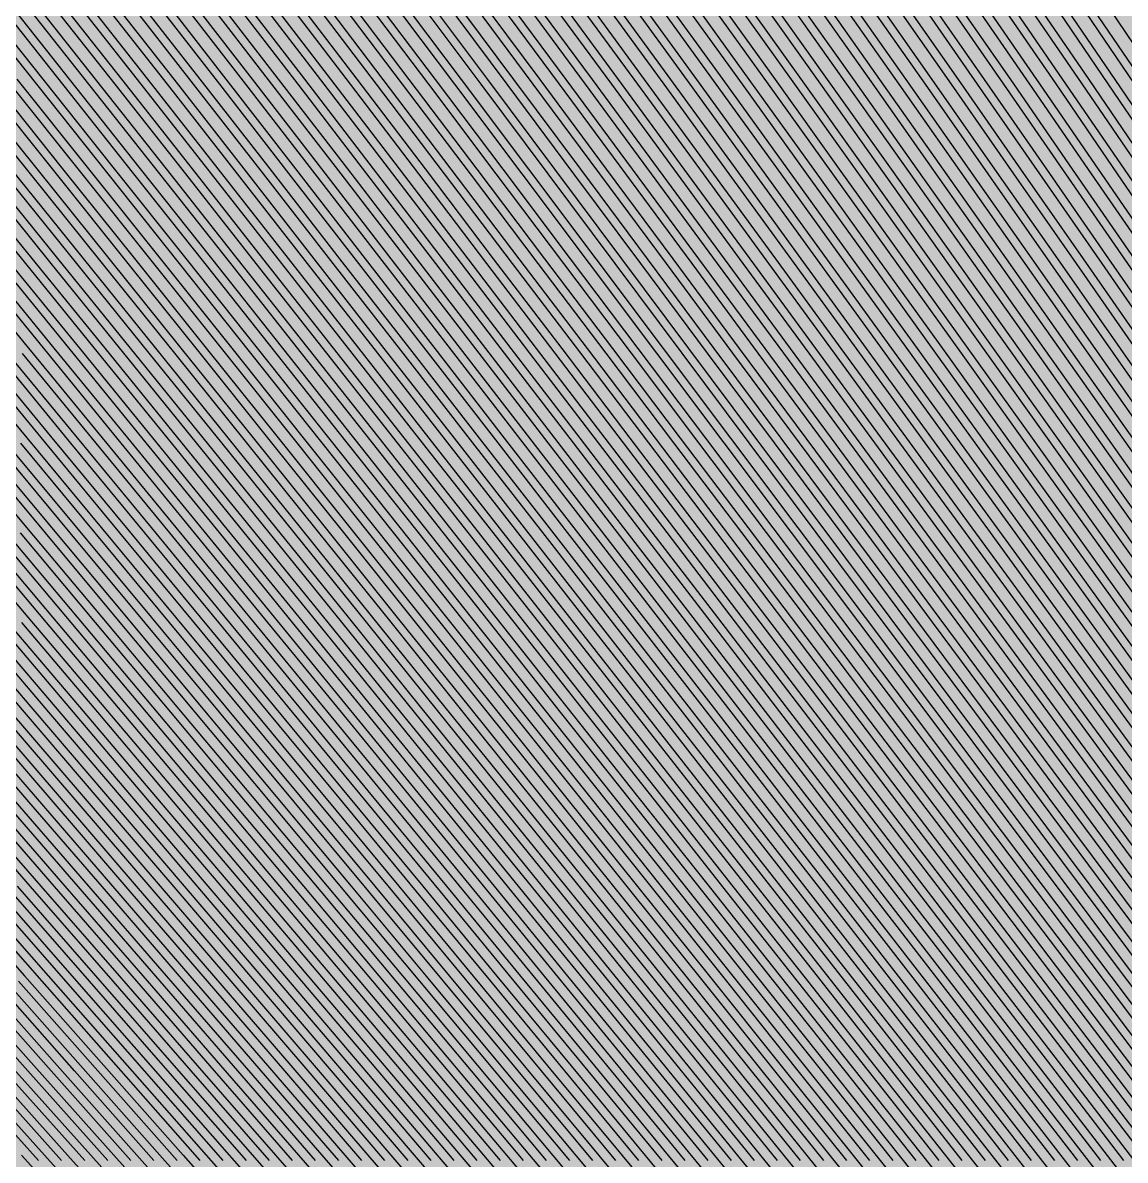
# Model space of a CAD drawing. Header units: metres. Extents: x -7231 to 10969, y -37556 to 1873.
# Drawn here: x 19.5 to 295.9, y -18060 to -17774.6 of the extents above; entities that cross this region are included whole.
import ezdxf

# ---------------------------------------------------------------- set-up
doc = ezdxf.new("R2010")
doc.units = ezdxf.units.M
for name, color, linetype in [('Metal1', 4, 'CONTINUOUS'), ('Metal2', 3, 'CONTINUOUS'), ('Polyimide', 7, 'CONTINUOUS')]:
    doc.layers.add(name, color=color, linetype=linetype)

msp = doc.modelspace()

# ---------------------------------------------------------------- hatches: boundary and pattern name
at = {"layer": 'Polyimide'}
msp.add_hatch(color=7, dxfattribs=at).paths.add_polyline_path([(4065.69, -468), (4066.67, -501.99), (4068.51, -535.99), (4071.41, -569.99), (4075.54, -603.99), (4081.04, -637.99), (4088.01, -671.99), (4096.52, -705.98), (4106.62, -739.98), (4118.33, -773.98), (4131.63, -807.98), (4146.49, -841.98), (4162.87, -875.98), (4180.68, -909.97), (4199.83, -943.97), (4220.22, -977.97), (4241.73, -1011.97), (4264.21, -1045.97), (4287.52, -1079.96), (4311.51, -1113.96), (4336.01, -1147.96), (4360.86, -1181.96), (4385.88, -1215.96), (4410.89, -1249.96), (4435.74, -1283.95), (4460.24, -1317.95), (4484.23, -1351.95), (4507.54, -1385.95), (4530.02, -1419.95), (4551.53, -1453.94), (4571.92, -1487.94), (4591.07, -1521.94), (4608.88, -1555.94), (4625.26, -1589.94), (4640.12, -1623.94), (4653.42, -1657.93), (4665.13, -1691.93), (4675.23, -1725.93), (4683.74, -1759.93), (4690.71, -1793.93), (4696.21, -1827.93), (4700.34, -1861.92), (4703.24, -1895.92), (4705.08, -1929.92), (4706.06, -1963.92), (4706.44, -1997.92), (4706.5, -2031.91), (4706.5, -4793.02), (4709.95, -4838.39), (4720.22, -4882.71), (4737.08, -4924.98), (4760.13, -4964.2), (4788.85, -4999.49), (4822.58, -5030.03), (4860.53, -5055.12), (4901.85, -5074.18), (4901.85, -5074.18), (4970.68, -5105.23), (5034.7, -5145.26), (5092.76, -5193.54), (5143.8, -5249.19), (5186.89, -5311.2), (5221.24, -5378.44), (5246.23, -5449.69), (5261.41, -5523.66), (5266.5, -5599), (5261.41, -5674.34), (5246.23, -5748.31), (5221.24, -5819.56), (5186.89, -5886.8), (5143.8, -5948.81), (5092.76, -6004.46), (5034.7, -6052.74), (4970.68, -6092.77), (4901.85, -6123.82), (4860.53, -6142.88), (4822.58, -6167.97), (4788.85, -6198.51), (4760.13, -6233.8), (4737.08, -6273.02), (4720.22, -6315.29), (4709.95, -6359.61), (4706.5, -6404.98), (4706.5, -9221.52), (4709.95, -9266.88), (4720.22, -9311.21), (4737.08, -9353.47), (4760.13, -9392.7), (4788.85, -9427.98), (4822.58, -9458.52), (4860.53, -9483.61), (4901.85, -9502.67), (4970.68, -9533.72), (5034.7, -9573.75), (5092.76, -9622.03), (5143.8, -9677.68), (5186.89, -9739.69), (5221.24, -9806.94), (5246.23, -9878.19), (5261.41, -9952.16), (5266.5, -10027.49), (5261.41, -10102.83), (5246.23, -10176.8), (5221.24, -10248.05), (5186.89, -10315.3), (5143.8, -10377.31), (5092.76, -10432.96), (5034.7, -10481.24), (4970.68, -10521.27), (4901.85, -10552.32), (4860.53, -10571.38), (4822.58, -10596.46), (4788.85, -10627), (4760.13, -10662.29), (4737.08, -10701.52), (4720.22, -10743.78), (4709.95, -10788.1), (4706.5, -10833.47), (4706.5, -13650.01), (4709.95, -13695.38), (4720.22, -13739.7), (4737.08, -13781.96), (4760.13, -13821.19), (4788.85, -13856.48), (4822.58, -13887.02), (4860.53, -13912.11), (4901.85, -13931.17), (4970.68, -13962.22), (5034.7, -14002.25), (5092.76, -14050.53), (5143.8, -14106.18), (5186.89, -14168.19), (5221.24, -14235.43), (5246.23, -14306.68), (5261.41, -14380.65), (5266.5, -14455.99), (5261.41, -14531.33), (5246.23, -14605.29), (5221.24, -14676.55), (5186.89, -14743.79), (5143.8, -14805.8), (5092.76, -14861.45), (5034.7, -14909.73), (4970.68, -14949.76), (4901.85, -14980.81), (4860.53, -14999.87), (4822.58, -15024.96), (4788.85, -15055.5), (4760.13, -15090.79), (4737.08, -15130.01), (4720.22, -15172.27), (4709.95, -15216.6), (4706.5, -15261.97), (4706.5, -15455.99), (4720.95, -15750.04), (4764.14, -16041.26), (4835.68, -16326.84), (4934.86, -16604.04), (5060.74, -16870.18), (5212.09, -17122.7), (5387.47, -17359.17), (5585.18, -17577.31), (5803.32, -17775.02), (6039.79, -17950.4), (6292.31, -18101.75), (6558.45, -18227.63), (6835.65, -18326.81), (7121.23, -18398.34), (7412.45, -18441.54), (7706.5, -18455.99), (9969.01, -18455.99), (10047.42, -18459.84), (10125.08, -18471.36), (10201.23, -18490.44), (10275.15, -18516.89), (10346.12, -18550.45), (10413.46, -18590.81), (10476.52, -18637.58), (10534.69, -18690.3), (10587.41, -18748.47), (10634.18, -18811.53), (10674.54, -18878.87), (10708.11, -18949.84), (10734.56, -19023.76), (10753.63, -19099.92), (10765.15, -19177.58), (10769.01, -19255.99), (10769.01, -20895.8), (10730.24, -20951.41), (10694.6, -21009.08), (10662.21, -21068.63), (10633.17, -21129.89), (10607.55, -21192.66), (10585.45, -21256.74), (10566.93, -21321.96), (10552.05, -21388.09), (10540.84, -21454.95), (10533.35, -21522.33), (10529.6, -21590.02), (10529.6, -21657.81), (10533.35, -21725.5), (10540.84, -21792.87), (10552.05, -21859.73), (10566.93, -21925.87), (10585.45, -21991.08), (10607.55, -22055.17), (10633.17, -22117.94), (10662.21, -22179.19), (10694.6, -22238.74), (10730.24, -22296.41), (10769.01, -22352.03), (10769.01, -32454.24), (10728.74, -32510.49), (10691.72, -32568.92), (10658.05, -32629.35), (10627.85, -32691.58), (10601.2, -32755.42), (10578.21, -32820.67), (10558.93, -32887.1), (10543.44, -32954.52), (10531.77, -33022.71), (10523.97, -33091.44), (10520.07, -33160.51), (10520.07, -33229.69), (10523.97, -33298.75), (10531.77, -33367.49), (10543.44, -33435.67), (10558.93, -33503.09), (10578.21, -33569.53), (10601.2, -33634.77), (10627.85, -33698.61), (10658.05, -33760.85), (10691.72, -33821.28), (10728.74, -33879.71), (10769.01, -33935.96), (10769.01, -36556), (10765.15, -36634.41), (10753.63, -36712.07), (10734.56, -36788.23), (10708.11, -36862.15), (10674.54, -36933.12), (10634.18, -37000.46), (10587.41, -37063.51), (10534.69, -37121.69), (10476.52, -37174.41), (10413.46, -37221.18), (10346.12, -37261.54), (10275.15, -37295.1), (10201.23, -37321.55), (10125.08, -37340.63), (10047.42, -37352.15), (9969.01, -37356), (-6231.01, -37356), (-6309.42, -37352.15), (-6387.08, -37340.63), (-6463.23, -37321.55), (-6537.15, -37295.1), (-6608.12, -37261.54), (-6675.46, -37221.18), (-6738.52, -37174.41), (-6796.69, -37121.69), (-6849.41, -37063.51), (-6896.18, -37000.46), (-6936.54, -36933.12), (-6970.11, -36862.15), (-6996.56, -36788.23), (-7015.63, -36712.07), (-7027.15, -36634.41), (-7031.01, -36556), (-7031.01, -33936), (-6990.74, -33879.75), (-6953.7, -33821.31), (-6920.03, -33760.88), (-6889.82, -33698.64), (-6863.18, -33634.8), (-6840.18, -33569.55), (-6820.9, -33503.11), (-6805.4, -33435.69), (-6793.74, -33367.49), (-6785.94, -33298.75), (-6782.03, -33229.68), (-6782.03, -33160.5), (-6785.94, -33091.43), (-6793.74, -33022.69), (-6805.4, -32954.5), (-6820.9, -32887.07), (-6840.18, -32820.63), (-6863.18, -32755.39), (-6889.82, -32691.54), (-6920.03, -32629.3), (-6953.7, -32568.87), (-6990.74, -32510.43), (-7031.01, -32454.18), (-7031.01, -22364.83), (-6990.74, -22308.58), (-6953.7, -22250.14), (-6920.03, -22189.71), (-6889.82, -22127.47), (-6863.18, -22063.62), (-6840.18, -21998.38), (-6820.9, -21931.94), (-6805.4, -21864.51), (-6793.74, -21796.32), (-6785.94, -21727.58), (-6782.03, -21658.51), (-6782.03, -21589.33), (-6785.94, -21520.26), (-6793.74, -21451.52), (-6805.4, -21383.32), (-6820.9, -21315.9), (-6840.18, -21249.46), (-6863.18, -21184.21), (-6889.82, -21120.37), (-6920.03, -21058.13), (-6953.7, -20997.7), (-6990.74, -20939.26), (-7031.01, -20883.01), (-7031.01, -19255.99), (-7027.15, -19177.58), (-7015.63, -19099.92), (-6996.56, -19023.76), (-6970.11, -18949.84), (-6936.54, -18878.87), (-6896.18, -18811.53), (-6849.41, -18748.47), (-6796.69, -18690.3), (-6738.52, -18637.58), (-6675.46, -18590.81), (-6608.12, -18550.45), (-6537.15, -18516.89), (-6463.23, -18490.44), (-6387.08, -18471.36), (-6309.42, -18459.84), (-6231.01, -18455.99), (-3968.5, -18455.99), (-3674.45, -18441.54), (-3383.23, -18398.34), (-3097.65, -18326.81), (-2820.45, -18227.63), (-2554.31, -18101.75), (-2301.79, -17950.4), (-2065.32, -17775.02), (-1847.18, -17577.31), (-1649.47, -17359.17), (-1474.09, -17122.7), (-1322.74, -16870.18), (-1196.86, -16604.04), (-1097.68, -16326.84), (-1026.14, -16041.26), (-982.95, -15750.04), (-968.5, -15455.99), (-968.5, -15261.97), (-971.95, -15216.6), (-982.22, -15172.27), (-999.08, -15130.01), (-1022.13, -15090.79), (-1050.85, -15055.5), (-1084.58, -15024.96), (-1122.53, -14999.87), (-1163.85, -14980.81), (-1232.68, -14949.76), (-1296.7, -14909.73), (-1354.76, -14861.45), (-1405.8, -14805.8), (-1448.89, -14743.79), (-1483.24, -14676.55), (-1508.23, -14605.29), (-1523.41, -14531.33), (-1528.5, -14455.99), (-1523.41, -14380.65), (-1508.23, -14306.68), (-1483.24, -14235.43), (-1448.89, -14168.19), (-1405.8, -14106.18), (-1354.76, -14050.53), (-1296.7, -14002.25), (-1232.68, -13962.22), (-1163.85, -13931.17), (-1122.53, -13912.11), (-1084.58, -13887.02), (-1050.85, -13856.48), (-1022.13, -13821.19), (-999.08, -13781.96), (-982.22, -13739.7), (-971.95, -13695.38), (-968.5, -13650.01), (-968.5, -12309.64), (-971.95, -12264.27), (-982.22, -12219.94), (-999.08, -12177.68), (-1022.13, -12138.46), (-1050.85, -12103.17), (-1084.58, -12072.63), (-1122.53, -12047.54), (-1163.85, -12028.48), (-1232.68, -11997.43), (-1296.7, -11957.4), (-1354.76, -11909.12), (-1405.8, -11853.47), (-1448.89, -11791.46), (-1483.24, -11724.22), (-1508.23, -11652.96), (-1523.41, -11579), (-1528.5, -11503.66), (-1523.41, -11428.32), (-1508.23, -11354.35), (-1483.24, -11283.1), (-1448.89, -11215.86), (-1405.8, -11153.85), (-1354.76, -11098.2), (-1296.7, -11049.92), (-1232.68, -11009.89), (-1163.85, -10978.84), (-1122.53, -10959.78), (-1084.58, -10934.69), (-1050.85, -10904.15), (-1022.13, -10868.86), (-999.08, -10829.63), (-982.22, -10787.37), (-971.95, -10743.05), (-968.5, -10697.68), (-968.5, -9357.31), (-971.95, -9311.94), (-982.22, -9267.62), (-999.08, -9225.35), (-1022.13, -9186.13), (-1050.85, -9150.84), (-1084.58, -9120.3), (-1122.53, -9095.21), (-1163.85, -9076.15), (-1163.85, -9076.15), (-1232.68, -9045.1), (-1296.7, -9005.07), (-1354.76, -8956.79), (-1405.8, -8901.14), (-1448.89, -8839.13), (-1483.24, -8771.89), (-1508.23, -8700.64), (-1523.41, -8626.67), (-1528.5, -8551.33), (-1523.41, -8475.99), (-1508.23, -8402.02), (-1483.24, -8330.77), (-1448.89, -8263.53), (-1405.8, -8201.52), (-1354.76, -8145.87), (-1296.7, -8097.59), (-1232.68, -8057.56), (-1163.85, -8026.51), (-1163.85, -8026.51), (-1122.53, -8007.45), (-1084.58, -7982.36), (-1050.85, -7951.82), (-1022.13, -7916.53), (-999.08, -7877.31), (-982.22, -7835.04), (-971.95, -7790.72), (-968.5, -7745.35), (-968.5, -6404.98), (-971.95, -6359.61), (-982.22, -6315.29), (-999.08, -6273.02), (-1022.13, -6233.8), (-1050.85, -6198.51), (-1084.58, -6167.97), (-1122.53, -6142.88), (-1163.85, -6123.82), (-1163.85, -6123.82), (-1232.68, -6092.77), (-1296.7, -6052.74), (-1354.76, -6004.46), (-1405.8, -5948.81), (-1448.89, -5886.8), (-1483.24, -5819.56), (-1508.23, -5748.31), (-1523.41, -5674.34), (-1528.5, -5599), (-1523.41, -5523.66), (-1508.23, -5449.69), (-1483.24, -5378.44), (-1448.89, -5311.2), (-1405.8, -5249.19), (-1354.76, -5193.54), (-1296.7, -5145.26), (-1232.68, -5105.23), (-1163.85, -5074.18), (-1163.85, -5074.18), (-1122.53, -5055.12), (-1084.58, -5030.03), (-1050.85, -4999.49), (-1022.13, -4964.2), (-999.08, -4924.98), (-982.22, -4882.71), (-971.95, -4838.39), (-968.5, -4793.02), (-968.5, -2031.91), (-968.44, -1997.92), (-968.06, -1963.92), (-967.05, -1929.92), (-965.18, -1895.92), (-962.22, -1861.92), (-958.01, -1827.93), (-952.41, -1793.93), (-945.31, -1759.93), (-936.64, -1725.93), (-926.35, -1691.93), (-914.43, -1657.93), (-900.88, -1623.94), (-885.74, -1589.94), (-869.05, -1555.94), (-850.91, -1521.94), (-831.4, -1487.94), (-810.63, -1453.94), (-788.72, -1419.95), (-765.82, -1385.95), (-742.07, -1351.95), (-717.63, -1317.95), (-692.67, -1283.95), (-667.36, -1249.96), (-641.88, -1215.96), (-616.39, -1181.96), (-591.08, -1147.96), (-566.12, -1113.96), (-541.68, -1079.96), (-517.93, -1045.97), (-495.03, -1011.97), (-473.12, -977.97), (-452.35, -943.97), (-432.84, -909.97), (-414.7, -875.98), (-398.01, -841.98), (-382.87, -807.98), (-369.32, -773.98), (-357.4, -739.98), (-347.11, -705.98), (-338.44, -671.99), (-331.34, -637.99), (-325.74, -603.99), (-321.53, -569.99), (-318.57, -535.99), (-316.7, -501.99), (-315.69, -468), (-315.31, -434), (-315.25, -400), (-315.25, 401), (-315.25, 451), (-315.25, 1644), (-270.25, 1644), (-270.03, 1637.13), (-269.35, 1630.29), (-268.23, 1623.52), (-266.67, 1616.82), (-264.68, 1610.25), (-262.26, 1603.82), (-259.42, 1597.56), (-256.18, 1591.5), (-252.55, 1585.67), (-248.55, 1580.08), (-244.19, 1574.77), (-239.5, 1569.75), (-234.48, 1565.06), (-229.17, 1560.7), (-223.58, 1556.7), (-217.75, 1553.07), (-211.69, 1549.83), (-205.43, 1546.99), (-199, 1544.57), (-192.43, 1542.58), (-185.73, 1541.02), (-178.96, 1539.9), (-172.12, 1539.22), (-165.25, 1539), (-158.38, 1539.22), (-151.54, 1539.9), (-144.77, 1541.02), (-138.07, 1542.58), (-131.5, 1544.57), (-125.07, 1546.99), (-118.81, 1549.83), (-112.75, 1553.07), (-106.92, 1556.7), (-101.33, 1560.7), (-96.02, 1565.06), (-91, 1569.75), (-86.31, 1574.77), (-81.95, 1580.08), (-77.95, 1585.67), (-74.32, 1591.5), (-71.08, 1597.56), (-68.24, 1603.82), (-65.82, 1610.25), (-63.83, 1616.82), (-62.27, 1623.52), (-61.15, 1630.29), (-60.47, 1637.13), (-60.25, 1644), (1853, 1644), (1853, 1573), (3815.25, 1573), (3815.46, 1579.54), (3816.11, 1586.05), (3817.17, 1592.51), (3818.66, 1598.88), (3820.56, 1605.14), (3822.86, 1611.27), (3825.56, 1617.23), (3828.65, 1623), (3832.1, 1628.56), (3835.91, 1633.88), (3840.07, 1638.93), (3844.54, 1643.71), (3849.32, 1648.18), (3854.37, 1652.34), (3859.69, 1656.15), (3865.25, 1659.6), (3871.02, 1662.69), (3876.98, 1665.39), (3883.11, 1667.69), (3889.37, 1669.59), (3895.74, 1671.08), (3902.2, 1672.14), (3908.71, 1672.79), (3915.25, 1673), (3921.79, 1672.79), (3928.3, 1672.14), (3934.76, 1671.08), (3941.13, 1669.59), (3947.39, 1667.69), (3953.52, 1665.39), (3959.48, 1662.69), (3965.25, 1659.6), (3970.81, 1656.15), (3976.13, 1652.34), (3981.18, 1648.18), (3985.96, 1643.71), (3990.43, 1638.93), (3994.59, 1633.88), (3998.4, 1628.56), (4001.85, 1623), (4004.94, 1617.23), (4007.64, 1611.27), (4009.94, 1605.14), (4011.84, 1598.88), (4013.33, 1592.51), (4014.39, 1586.05), (4015.04, 1579.54), (4015.25, 1573), (4065.25, 1573), (4065.25, 451), (4065.25, 401), (4065.25, -400), (4065.31, -434), (4065.69, -468)])

# ---------------------------------------------------------------- linework, layer by layer
at = {"layer": 'Metal1'}
for points in [[(237.7, -18060.05), (219.81, -18037.55), (201.91, -18015.05), (184.02, -17992.55), (166.12, -17970.05), (148.23, -17947.55), (130.34, -17925.05), (112.44, -17902.55), (94.55, -17880.04), (76.66, -17857.54), (58.76, -17835.04), (40.87, -17812.54), (22.97, -17790.04), (5.08, -17767.54)], [(6.65, -17766.3), (24.54, -17788.8), (42.43, -17811.3), (60.33, -17833.8), (78.22, -17856.3), (96.11, -17878.8), (114.01, -17901.3), (131.9, -17923.8), (149.8, -17946.3), (167.69, -17968.8), (185.58, -17991.3), (203.48, -18013.8), (221.37, -18036.3), (239.26, -18058.81), (257.16, -18081.31)], [(249.28, -18060.05), (231.52, -18037.55), (213.75, -18015.05), (195.98, -17992.55), (178.22, -17970.04), (160.45, -17947.54), (142.68, -17925.04), (124.92, -17902.54), (107.15, -17880.04), (89.38, -17857.54), (71.62, -17835.04), (53.85, -17812.54), (36.08, -17790.04), (18.32, -17767.54)], [(19.88, -17766.3), (37.65, -17788.8), (55.42, -17811.3), (73.18, -17833.8), (90.95, -17856.3), (108.72, -17878.8), (126.48, -17901.3), (144.25, -17923.8), (162.02, -17946.3), (179.78, -17968.81), (197.55, -17991.31), (215.32, -18013.81), (233.08, -18036.31), (250.85, -18058.81), (268.62, -18081.31)], [(260.86, -18060.04), (243.22, -18037.54), (225.59, -18015.04), (207.95, -17992.54), (190.31, -17970.04), (172.67, -17947.54), (155.03, -17925.04), (137.39, -17902.54), (119.75, -17880.04), (102.11, -17857.54), (84.47, -17835.04), (66.83, -17812.54), (49.19, -17790.04), (31.55, -17767.54)], [(33.12, -17766.3), (50.76, -17788.8), (68.4, -17811.3), (86.04, -17833.8), (103.68, -17856.3), (121.32, -17878.81), (138.96, -17901.31), (156.6, -17923.81), (174.24, -17946.31), (191.88, -17968.81), (209.52, -17991.31), (227.16, -18013.81), (244.8, -18036.31), (262.44, -18058.81), (280.08, -18081.31)], [(272.45, -18060.04), (254.93, -18037.54), (237.42, -18015.04), (219.91, -17992.54), (202.4, -17970.04), (184.88, -17947.54), (167.37, -17925.04), (149.86, -17902.54), (132.35, -17880.04), (114.83, -17857.54), (97.32, -17835.04), (79.81, -17812.53), (62.3, -17790.03), (44.79, -17767.53)], [(46.36, -17766.3), (63.88, -17788.81), (81.39, -17811.31), (98.9, -17833.81), (116.41, -17856.31), (133.93, -17878.81), (151.44, -17901.31), (168.95, -17923.81), (186.46, -17946.31), (203.98, -17968.81), (221.49, -17991.31), (239, -18013.81), (256.51, -18036.31), (274.02, -18058.81), (291.54, -18081.31)], [(284.03, -18060.04), (266.64, -18037.54), (249.26, -18015.04), (231.87, -17992.54), (214.49, -17970.04), (197.1, -17947.54), (179.72, -17925.03), (162.33, -17902.53), (144.95, -17880.03), (127.56, -17857.53), (110.18, -17835.03), (92.79, -17812.53), (75.41, -17790.03), (58.02, -17767.53)], [(59.6, -17766.31), (76.99, -17788.81), (94.37, -17811.31), (111.76, -17833.81), (129.14, -17856.31), (146.53, -17878.81), (163.91, -17901.31), (181.3, -17923.81), (198.69, -17946.31), (216.07, -17968.81), (233.46, -17991.31), (250.84, -18013.81), (268.23, -18036.32), (285.61, -18058.82), (303, -18081.32)], [(295.61, -18060.04), (278.35, -18037.54), (261.09, -18015.03), (243.84, -17992.53), (226.58, -17970.03), (209.32, -17947.53), (192.06, -17925.03), (174.8, -17902.53), (157.55, -17880.03), (140.29, -17857.53), (123.03, -17835.03), (105.77, -17812.53), (88.51, -17790.03), (71.26, -17767.53)], [(72.84, -17766.31), (90.1, -17788.81), (107.36, -17811.31), (124.62, -17833.81), (141.87, -17856.31), (159.13, -17878.81), (176.39, -17901.31), (193.65, -17923.81), (210.91, -17946.32), (228.17, -17968.82), (245.42, -17991.32), (262.68, -18013.82), (279.94, -18036.32), (297.2, -18058.82), (314.46, -18081.32)], [(307.19, -18060.03), (290.06, -18037.53), (272.93, -18015.03), (255.8, -17992.53), (238.67, -17970.03), (221.54, -17947.53), (204.41, -17925.03), (187.28, -17902.53), (170.15, -17880.03), (153.01, -17857.53), (135.88, -17835.03), (118.75, -17812.53), (101.62, -17790.03), (84.49, -17767.52)], [(86.08, -17766.31), (103.21, -17788.81), (120.34, -17811.31), (137.47, -17833.82), (154.61, -17856.32), (171.74, -17878.82), (188.87, -17901.32), (206, -17923.82), (223.13, -17946.32), (240.26, -17968.82), (257.39, -17991.32), (274.52, -18013.82), (291.65, -18036.32), (308.78, -18058.82), (325.92, -18081.32)], [(318.78, -18060.03), (301.77, -18037.53), (284.77, -18015.03), (267.76, -17992.53), (250.76, -17970.03), (233.76, -17947.53), (216.75, -17925.03), (199.75, -17902.53), (182.74, -17880.03), (165.74, -17857.52), (148.74, -17835.02), (131.73, -17812.52), (114.73, -17790.02), (97.73, -17767.52)], [(99.32, -17766.32), (116.32, -17788.82), (133.33, -17811.32), (150.33, -17833.82), (167.34, -17856.32), (184.34, -17878.82), (201.34, -17901.32), (218.35, -17923.82), (235.35, -17946.32), (252.36, -17968.82), (269.36, -17991.32), (286.36, -18013.82), (303.37, -18036.32), (320.37, -18058.82), (337.38, -18081.33)], [(330.36, -18060.03), (313.48, -18037.53), (296.6, -18015.03), (279.73, -17992.53), (262.85, -17970.02), (245.97, -17947.52), (229.1, -17925.02), (212.22, -17902.52), (195.34, -17880.02), (178.47, -17857.52), (161.59, -17835.02), (144.71, -17812.52), (127.84, -17790.02), (110.96, -17767.52)], [(112.56, -17766.32), (129.44, -17788.82), (146.31, -17811.32), (163.19, -17833.82), (180.07, -17856.32), (196.94, -17878.82), (213.82, -17901.32), (230.7, -17923.82), (247.57, -17946.32), (264.45, -17968.82), (281.33, -17991.33), (298.2, -18013.83), (315.08, -18036.33), (331.96, -18058.83), (348.83, -18081.33)], [(341.94, -18060.02), (325.19, -18037.52), (308.44, -18015.02), (291.69, -17992.52), (274.94, -17970.02), (258.19, -17947.52), (241.44, -17925.02), (224.69, -17902.52), (207.94, -17880.02), (191.19, -17857.52), (174.44, -17835.02), (157.69, -17812.52), (140.95, -17790.02), (124.2, -17767.52)], [(125.8, -17766.32), (142.55, -17788.82), (159.3, -17811.32), (176.05, -17833.82), (192.8, -17856.32), (209.55, -17878.83), (226.3, -17901.33), (243.05, -17923.83), (259.8, -17946.33), (276.55, -17968.83), (293.3, -17991.33), (310.05, -18013.83), (326.8, -18036.33), (343.54, -18058.83), (360.29, -18081.33)], [(353.52, -18060.02), (336.9, -18037.52), (320.28, -18015.02), (303.66, -17992.52), (287.03, -17970.02), (270.41, -17947.52), (253.79, -17925.02), (237.17, -17902.52), (220.54, -17880.02), (203.92, -17857.52), (187.3, -17835.02), (170.68, -17812.51), (154.05, -17790.01), (137.43, -17767.51)], [(139.04, -17766.32), (155.66, -17788.83), (172.28, -17811.33), (188.91, -17833.83), (205.53, -17856.33), (222.15, -17878.83), (238.77, -17901.33), (255.4, -17923.83), (272.02, -17946.33), (288.64, -17968.83), (305.26, -17991.33), (321.89, -18013.83), (338.51, -18036.33), (355.13, -18058.83), (371.75, -18081.33)], [(365.11, -18060.02), (348.61, -18037.52), (332.11, -18015.02), (315.62, -17992.52), (299.12, -17970.02), (282.63, -17947.52), (266.13, -17925.01), (249.64, -17902.51), (233.14, -17880.01), (216.65, -17857.51), (200.15, -17835.01), (183.66, -17812.51), (167.16, -17790.01), (150.67, -17767.51)], [(152.28, -17766.33), (168.77, -17788.83), (185.27, -17811.33), (201.76, -17833.83), (218.26, -17856.33), (234.76, -17878.83), (251.25, -17901.33), (267.75, -17923.83), (284.24, -17946.33), (300.74, -17968.83), (317.23, -17991.33), (333.73, -18013.84), (350.22, -18036.34), (366.72, -18058.84), (383.21, -18081.34)], [(393.06, -18082.52), (376.69, -18060.02), (360.32, -18037.52), (343.95, -18015.01), (327.58, -17992.51), (311.21, -17970.01), (294.85, -17947.51), (278.48, -17925.01), (262.11, -17902.51), (245.74, -17880.01), (229.37, -17857.51), (213.01, -17835.01), (196.64, -17812.51), (180.27, -17790.01), (163.9, -17767.51)], [(165.52, -17766.33), (181.89, -17788.83), (198.25, -17811.33), (214.62, -17833.83), (230.99, -17856.33), (247.36, -17878.83), (263.73, -17901.33), (280.1, -17923.84), (296.46, -17946.34), (312.83, -17968.84), (329.2, -17991.34), (345.57, -18013.84), (361.94, -18036.34), (378.3, -18058.84), (394.67, -18081.34)], [(404.51, -18082.51), (388.27, -18060.01), (372.03, -18037.51), (355.79, -18015.01), (339.55, -17992.51), (323.31, -17970.01), (307.06, -17947.51), (290.82, -17925.01), (274.58, -17902.51), (258.34, -17880.01), (242.1, -17857.51), (225.86, -17835.01), (209.62, -17812.51), (193.38, -17790), (177.14, -17767.5)], [(178.76, -17766.33), (195, -17788.83), (211.24, -17811.33), (227.48, -17833.84), (243.72, -17856.34), (259.96, -17878.84), (276.2, -17901.34), (292.44, -17923.84), (308.69, -17946.34), (324.93, -17968.84), (341.17, -17991.34), (357.41, -18013.84), (373.65, -18036.34), (389.89, -18058.84), (406.13, -18081.34)], [(415.97, -18082.51), (399.85, -18060.01), (383.74, -18037.51), (367.62, -18015.01), (351.51, -17992.51), (335.4, -17970.01), (319.28, -17947.51), (303.17, -17925.01), (287.05, -17902.51), (270.94, -17880), (254.83, -17857.5), (238.71, -17835), (222.6, -17812.5), (206.48, -17790), (190.37, -17767.5)], [(192, -17766.34), (208.11, -17788.84), (224.22, -17811.34), (240.34, -17833.84), (256.45, -17856.34), (272.57, -17878.84), (288.68, -17901.34), (304.79, -17923.84), (320.91, -17946.34), (337.02, -17968.84), (353.14, -17991.34), (369.25, -18013.84), (385.36, -18036.34), (401.48, -18058.85), (417.59, -18081.35)], [(427.42, -18082.51), (411.43, -18060.01), (395.45, -18037.51), (379.46, -18015.01), (363.47, -17992.5), (347.49, -17970), (331.5, -17947.5), (315.51, -17925), (299.53, -17902.5), (283.54, -17880), (267.55, -17857.5), (251.57, -17835), (235.58, -17812.5), (219.59, -17790), (203.61, -17767.5)], [(205.24, -17766.34), (221.22, -17788.84), (237.21, -17811.34), (253.2, -17833.84), (269.18, -17856.34), (285.17, -17878.84), (301.16, -17901.34), (317.14, -17923.84), (333.13, -17946.35), (349.12, -17968.85), (365.1, -17991.35), (381.09, -18013.85), (397.08, -18036.35), (413.06, -18058.85), (429.05, -18081.35)], [(438.88, -18082.5), (423.02, -18060), (407.16, -18037.5), (391.3, -18015), (375.44, -17992.5), (359.58, -17970), (343.72, -17947.5), (327.86, -17925), (312, -17902.5), (296.14, -17880), (280.28, -17857.5), (264.42, -17835), (248.56, -17812.5), (232.7, -17790), (216.84, -17767.49)], [(218.48, -17766.34), (234.34, -17788.84), (250.19, -17811.34), (266.05, -17833.84), (281.91, -17856.35), (297.77, -17878.85), (313.63, -17901.35), (329.49, -17923.85), (345.35, -17946.35), (361.21, -17968.85), (377.07, -17991.35), (392.93, -18013.85), (408.79, -18036.35), (424.65, -18058.85), (440.51, -18081.35)], [(450.33, -18082.5), (434.6, -18060), (418.87, -18037.5), (403.13, -18015), (387.4, -17992.5), (371.67, -17970), (355.94, -17947.5), (340.2, -17925), (324.47, -17902.5), (308.74, -17880), (293.01, -17857.49), (277.27, -17834.99), (261.54, -17812.49), (245.81, -17789.99), (230.08, -17767.49)], [(231.71, -17766.35), (247.45, -17788.85), (263.18, -17811.35), (278.91, -17833.85), (294.65, -17856.35), (310.38, -17878.85), (326.11, -17901.35), (341.84, -17923.85), (357.58, -17946.35), (373.31, -17968.85), (389.04, -17991.35), (404.77, -18013.85), (420.51, -18036.35), (436.24, -18058.85), (451.97, -18081.36)], [(461.79, -18082.5), (446.18, -18060), (430.58, -18037.5), (414.97, -18015), (399.37, -17992.5), (383.76, -17969.99), (368.15, -17947.49), (352.55, -17924.99), (336.94, -17902.49), (321.34, -17879.99), (305.73, -17857.49), (290.13, -17834.99), (274.52, -17812.49), (258.92, -17789.99), (243.31, -17767.49)], [(244.95, -17766.35), (260.56, -17788.85), (276.17, -17811.35), (291.77, -17833.85), (307.38, -17856.35), (322.98, -17878.85), (338.59, -17901.35), (354.19, -17923.85), (369.8, -17946.35), (385.4, -17968.86), (401.01, -17991.36), (416.61, -18013.86), (432.22, -18036.36), (447.82, -18058.86), (463.43, -18081.36)], [(473.24, -18082.5), (457.76, -18059.99), (442.29, -18037.49), (426.81, -18014.99), (411.33, -17992.49), (395.85, -17969.99), (380.37, -17947.49), (364.89, -17924.99), (349.42, -17902.49), (333.94, -17879.99), (318.46, -17857.49), (302.98, -17834.99), (287.5, -17812.49), (272.02, -17789.99), (256.55, -17767.49)], [(258.19, -17766.35), (273.67, -17788.85), (289.15, -17811.35), (304.63, -17833.85), (320.11, -17856.35), (335.59, -17878.86), (351.06, -17901.36), (366.54, -17923.86), (382.02, -17946.36), (397.5, -17968.86), (412.98, -17991.36), (428.45, -18013.86), (443.93, -18036.36), (459.41, -18058.86), (474.89, -18081.36)], [(484.7, -18082.49), (469.35, -18059.99), (453.99, -18037.49), (438.64, -18014.99), (423.29, -17992.49), (407.94, -17969.99), (392.59, -17947.49), (377.24, -17924.99), (361.89, -17902.49), (346.54, -17879.99), (331.19, -17857.49), (315.83, -17834.98), (300.48, -17812.48), (285.13, -17789.98), (269.78, -17767.48)], [(271.43, -17766.36), (286.78, -17788.86), (302.14, -17811.36), (317.49, -17833.86), (332.84, -17856.36), (348.19, -17878.86), (363.54, -17901.36), (378.89, -17923.86), (394.24, -17946.36), (409.59, -17968.86), (424.94, -17991.36), (440.3, -18013.86), (455.65, -18036.36), (471, -18058.86), (486.35, -18081.36)], [(496.15, -18082.49), (480.93, -18059.99), (465.7, -18037.49), (450.48, -18014.99), (435.26, -17992.49), (420.03, -17969.99), (404.81, -17947.48), (389.58, -17924.98), (374.36, -17902.48), (359.14, -17879.98), (343.91, -17857.48), (328.69, -17834.98), (313.46, -17812.48), (298.24, -17789.98), (283.02, -17767.48)], [(284.67, -17766.36), (299.9, -17788.86), (315.12, -17811.36), (330.34, -17833.86), (345.57, -17856.36), (360.79, -17878.86), (376.02, -17901.36), (391.24, -17923.86), (406.46, -17946.36), (421.69, -17968.86), (436.91, -17991.37), (452.14, -18013.87), (467.36, -18036.37), (482.58, -18058.87), (497.81, -18081.37)], [(11.43, -17788.79), (29.45, -17811.3), (47.47, -17833.8), (65.49, -17856.3), (83.51, -17878.8), (101.53, -17901.3), (119.55, -17923.8), (137.57, -17946.3), (155.59, -17968.8), (173.62, -17991.3), (191.64, -18013.8), (209.66, -18036.3), (227.68, -18058.8), (245.7, -18081.3)], [(226.12, -18060.05), (208.1, -18037.55), (190.08, -18015.05), (172.05, -17992.55), (154.03, -17970.05), (136.01, -17947.55), (117.99, -17925.05), (99.97, -17902.55), (81.95, -17880.05), (63.93, -17857.55), (45.91, -17835.05), (27.89, -17812.55), (9.87, -17790.04)], [(3.48, -17811.29), (21.75, -17833.79), (40.03, -17856.29), (58.3, -17878.79), (76.58, -17901.29), (94.85, -17923.79), (113.13, -17946.29), (131.4, -17968.79), (149.68, -17991.3), (167.95, -18013.8), (186.23, -18036.3), (204.5, -18058.8), (222.78, -18081.3)], [(16.46, -17811.29), (34.61, -17833.79), (52.76, -17856.29), (70.91, -17878.79), (89.06, -17901.3), (107.2, -17923.8), (125.35, -17946.3), (143.5, -17968.8), (161.65, -17991.3), (179.8, -18013.8), (197.94, -18036.3), (216.09, -18058.8), (234.24, -18081.3)], [(202.95, -18060.06), (184.68, -18037.56), (166.4, -18015.06), (148.13, -17992.56), (129.85, -17970.06), (111.58, -17947.55), (93.3, -17925.05), (75.03, -17902.55), (56.75, -17880.05), (38.48, -17857.55), (20.2, -17835.05), (1.93, -17812.55)], [(214.53, -18060.06), (196.39, -18037.55), (178.24, -18015.05), (160.09, -17992.55), (141.94, -17970.05), (123.79, -17947.55), (105.65, -17925.05), (87.5, -17902.55), (69.35, -17880.05), (51.2, -17857.55), (33.05, -17835.05), (14.91, -17812.55)], [(8.89, -17833.79), (27.3, -17856.29), (45.7, -17878.79), (64.1, -17901.29), (82.5, -17923.79), (100.91, -17946.29), (119.31, -17968.79), (137.71, -17991.29), (156.11, -18013.79), (174.52, -18036.29), (192.92, -18058.79), (211.32, -18081.3)], [(191.37, -18060.06), (172.97, -18037.56), (154.57, -18015.06), (136.16, -17992.56), (117.76, -17970.06), (99.36, -17947.56), (80.96, -17925.06), (62.55, -17902.56), (44.15, -17880.06), (25.75, -17857.55), (7.35, -17835.05)], [(1.84, -17856.28), (20.49, -17878.78), (39.15, -17901.28), (57.81, -17923.79), (76.46, -17946.29), (95.12, -17968.79), (113.78, -17991.29), (132.43, -18013.79), (151.09, -18036.29), (169.74, -18058.79), (188.4, -18081.29)], [(14.57, -17856.29), (33.1, -17878.79), (51.63, -17901.29), (70.15, -17923.79), (88.68, -17946.29), (107.21, -17968.79), (125.74, -17991.29), (144.27, -18013.79), (162.8, -18036.29), (181.33, -18058.79), (199.86, -18081.29)], [(179.79, -18060.06), (161.26, -18037.56), (142.73, -18015.06), (124.2, -17992.56), (105.67, -17970.06), (87.14, -17947.56), (68.61, -17925.06), (50.08, -17902.56), (31.55, -17880.06), (13.02, -17857.56)], [(156.62, -18060.07), (137.84, -18037.57), (119.06, -18015.07), (100.27, -17992.57), (81.49, -17970.07), (62.7, -17947.57), (43.92, -17925.06), (25.14, -17902.56), (6.35, -17880.06)], [(7.89, -17878.78), (26.67, -17901.28), (45.46, -17923.78), (64.24, -17946.28), (83.02, -17968.78), (101.81, -17991.28), (120.59, -18013.79), (139.37, -18036.29), (158.16, -18058.79), (176.94, -18081.29)], [(168.21, -18060.07), (149.55, -18037.57), (130.89, -18015.06), (112.24, -17992.56), (93.58, -17970.06), (74.92, -17947.56), (56.27, -17925.06), (37.61, -17902.56), (18.95, -17880.06)], [(1.72, -17901.28), (20.76, -17923.78), (39.8, -17946.28), (58.83, -17968.78), (77.87, -17991.28), (96.91, -18013.78), (115.95, -18036.28), (134.99, -18058.78), (154.02, -18081.28)], [(145.04, -18060.07), (126.13, -18037.57), (107.22, -18015.07), (88.31, -17992.57), (69.4, -17970.07), (50.49, -17947.57), (31.58, -17925.07), (12.66, -17902.57)], [(14.2, -17901.28), (33.11, -17923.78), (52.02, -17946.28), (70.93, -17968.78), (89.84, -17991.28), (108.75, -18013.78), (127.66, -18036.28), (146.57, -18058.78), (165.48, -18081.28)], [(121.88, -18060.08), (102.71, -18037.58), (83.55, -18015.07), (64.38, -17992.57), (45.22, -17970.07), (26.05, -17947.57), (6.89, -17925.07)], [(8.41, -17923.78), (27.57, -17946.28), (46.74, -17968.78), (65.9, -17991.28), (85.07, -18013.78), (104.23, -18036.28), (123.4, -18058.78), (142.56, -18081.28)], [(133.46, -18060.07), (114.42, -18037.57), (95.38, -18015.07), (76.34, -17992.57), (57.31, -17970.07), (38.27, -17947.57), (19.23, -17925.07)], [(98.71, -18060.08), (79.29, -18037.58), (59.87, -18015.08), (40.45, -17992.58), (21.03, -17970.08), (1.61, -17947.58)], [(3.13, -17946.27), (22.55, -17968.77), (41.97, -17991.27), (61.39, -18013.77), (80.81, -18036.27), (100.23, -18058.77), (119.64, -18081.27)], [(110.29, -18060.08), (91, -18037.58), (71.71, -18015.08), (52.42, -17992.58), (33.12, -17970.08), (13.83, -17947.58)], [(15.35, -17946.27), (34.64, -17968.77), (53.94, -17991.27), (73.23, -18013.78), (92.52, -18036.28), (111.81, -18058.78), (131.1, -18081.28)], [(10.45, -17968.77), (30, -17991.27), (49.55, -18013.77), (69.09, -18036.27), (88.64, -18058.77), (108.19, -18081.27)], [(87.13, -18060.08), (67.58, -18037.58), (48.04, -18015.08), (28.49, -17992.58), (8.94, -17970.08)], [(6.06, -17991.26), (25.86, -18013.77), (45.66, -18036.27), (65.47, -18058.77), (85.27, -18081.27)], [(18.03, -17991.27), (37.7, -18013.77), (57.38, -18036.27), (77.05, -18058.77), (96.73, -18081.27)], [(63.96, -18060.09), (44.16, -18037.59), (24.36, -18015.09), (4.56, -17992.59)], [(75.55, -18060.09), (55.87, -18037.59), (36.2, -18015.08), (16.53, -17992.58)], [(2.18, -18013.76), (22.24, -18036.26), (42.29, -18058.76), (62.35, -18081.26)], [(14.02, -18013.76), (33.95, -18036.26), (53.88, -18058.76), (73.81, -18081.27)], [(40.8, -18060.09), (20.74, -18037.59), (0.69, -18015.09)], [(52.38, -18060.09), (32.45, -18037.59), (12.53, -18015.09)], [(10.52, -18036.26), (30.71, -18058.76), (50.89, -18081.26)], [(29.22, -18060.1), (9.03, -18037.59)], [(19.12, -18058.76), (39.43, -18081.26)]]:
    msp.add_lwpolyline(points, dxfattribs=at)
at = {"layer": 'Metal2'}
for points in [[(243.49, -18060.05), (225.66, -18037.55), (207.83, -18015.05), (190, -17992.55), (172.17, -17970.05), (154.34, -17947.55), (136.51, -17925.04), (118.68, -17902.54), (100.85, -17880.04), (83.02, -17857.54), (65.19, -17835.04), (47.36, -17812.54), (29.53, -17790.04), (11.7, -17767.54)], [(13.27, -17766.3), (31.1, -17788.8), (48.93, -17811.3), (66.76, -17833.8), (84.59, -17856.3), (102.42, -17878.8), (120.25, -17901.3), (138.08, -17923.8), (155.91, -17946.3), (173.74, -17968.8), (191.57, -17991.3), (209.4, -18013.81), (227.23, -18036.31), (245.06, -18058.81), (262.89, -18081.31)], [(255.07, -18060.05), (237.37, -18037.55), (219.67, -18015.04), (201.96, -17992.54), (184.26, -17970.04), (166.56, -17947.54), (148.85, -17925.04), (131.15, -17902.54), (113.45, -17880.04), (95.75, -17857.54), (78.04, -17835.04), (60.34, -17812.54), (42.64, -17790.04), (24.93, -17767.54)], [(26.5, -17766.3), (44.21, -17788.8), (61.91, -17811.3), (79.61, -17833.8), (97.32, -17856.3), (115.02, -17878.8), (132.72, -17901.3), (150.43, -17923.81), (168.13, -17946.31), (185.83, -17968.81), (203.54, -17991.31), (221.24, -18013.81), (238.94, -18036.31), (256.64, -18058.81), (274.35, -18081.31)], [(266.66, -18060.04), (249.08, -18037.54), (231.5, -18015.04), (213.93, -17992.54), (196.35, -17970.04), (178.78, -17947.54), (161.2, -17925.04), (143.62, -17902.54), (126.05, -17880.04), (108.47, -17857.54), (90.9, -17835.04), (73.32, -17812.54), (55.74, -17790.04), (38.17, -17767.53)], [(39.74, -17766.3), (57.32, -17788.8), (74.9, -17811.3), (92.47, -17833.81), (110.05, -17856.31), (127.62, -17878.81), (145.2, -17901.31), (162.78, -17923.81), (180.35, -17946.31), (197.93, -17968.81), (215.5, -17991.31), (233.08, -18013.81), (250.66, -18036.31), (268.23, -18058.81), (285.81, -18081.31)], [(278.24, -18060.04), (260.79, -18037.54), (243.34, -18015.04), (225.89, -17992.54), (208.44, -17970.04), (190.99, -17947.54), (173.54, -17925.04), (156.1, -17902.54), (138.65, -17880.03), (121.2, -17857.53), (103.75, -17835.03), (86.3, -17812.53), (68.85, -17790.03), (51.4, -17767.53)], [(52.98, -17766.31), (70.43, -17788.81), (87.88, -17811.31), (105.33, -17833.81), (122.78, -17856.31), (140.23, -17878.81), (157.68, -17901.31), (175.13, -17923.81), (192.57, -17946.31), (210.02, -17968.81), (227.47, -17991.31), (244.92, -18013.81), (262.37, -18036.31), (279.82, -18058.81), (297.27, -18081.32)], [(289.82, -18060.04), (272.5, -18037.54), (255.18, -18015.04), (237.85, -17992.54), (220.53, -17970.03), (203.21, -17947.53), (185.89, -17925.03), (168.57, -17902.53), (151.25, -17880.03), (133.92, -17857.53), (116.6, -17835.03), (99.28, -17812.53), (81.96, -17790.03), (64.64, -17767.53)], [(66.22, -17766.31), (83.54, -17788.81), (100.87, -17811.31), (118.19, -17833.81), (135.51, -17856.31), (152.83, -17878.81), (170.15, -17901.31), (187.47, -17923.81), (204.8, -17946.31), (222.12, -17968.81), (239.44, -17991.32), (256.76, -18013.82), (274.08, -18036.32), (291.4, -18058.82), (308.73, -18081.32)], [(301.4, -18060.03), (284.21, -18037.53), (267.01, -18015.03), (249.82, -17992.53), (232.62, -17970.03), (215.43, -17947.53), (198.23, -17925.03), (181.04, -17902.53), (163.85, -17880.03), (146.65, -17857.53), (129.46, -17835.03), (112.26, -17812.53), (95.07, -17790.03), (77.87, -17767.53)], [(79.46, -17766.31), (96.66, -17788.81), (113.85, -17811.31), (131.05, -17833.81), (148.24, -17856.31), (165.43, -17878.81), (182.63, -17901.32), (199.82, -17923.82), (217.02, -17946.32), (234.21, -17968.82), (251.41, -17991.32), (268.6, -18013.82), (285.8, -18036.32), (302.99, -18058.82), (320.19, -18081.32)], [(312.98, -18060.03), (295.92, -18037.53), (278.85, -18015.03), (261.78, -17992.53), (244.71, -17970.03), (227.65, -17947.53), (210.58, -17925.03), (193.51, -17902.53), (176.45, -17880.03), (159.38, -17857.53), (142.31, -17835.03), (125.24, -17812.52), (108.18, -17790.02), (91.11, -17767.52)], [(92.7, -17766.31), (109.77, -17788.82), (126.84, -17811.32), (143.9, -17833.82), (160.97, -17856.32), (178.04, -17878.82), (195.11, -17901.32), (212.17, -17923.82), (229.24, -17946.32), (246.31, -17968.82), (263.38, -17991.32), (280.44, -18013.82), (297.51, -18036.32), (314.58, -18058.82), (331.65, -18081.32)], [(324.57, -18060.03), (307.63, -18037.53), (290.69, -18015.03), (273.75, -17992.53), (256.81, -17970.03), (239.87, -17947.53), (222.93, -17925.03), (205.98, -17902.52), (189.04, -17880.02), (172.1, -17857.52), (155.16, -17835.02), (138.22, -17812.52), (121.28, -17790.02), (104.34, -17767.52)], [(105.94, -17766.32), (122.88, -17788.82), (139.82, -17811.32), (156.76, -17833.82), (173.7, -17856.32), (190.64, -17878.82), (207.58, -17901.32), (224.52, -17923.82), (241.46, -17946.32), (258.4, -17968.82), (275.34, -17991.32), (292.28, -18013.82), (309.22, -18036.33), (326.16, -18058.83), (343.11, -18081.33)], [(336.15, -18060.03), (319.34, -18037.53), (302.52, -18015.02), (285.71, -17992.52), (268.9, -17970.02), (252.08, -17947.52), (235.27, -17925.02), (218.46, -17902.52), (201.64, -17880.02), (184.83, -17857.52), (168.02, -17835.02), (151.2, -17812.52), (134.39, -17790.02), (117.58, -17767.52)], [(119.18, -17766.32), (135.99, -17788.82), (152.81, -17811.32), (169.62, -17833.82), (186.43, -17856.32), (203.25, -17878.82), (220.06, -17901.32), (236.87, -17923.82), (253.69, -17946.33), (270.5, -17968.83), (287.31, -17991.33), (304.13, -18013.83), (320.94, -18036.33), (337.75, -18058.83), (354.56, -18081.33)], [(347.73, -18060.02), (331.05, -18037.52), (314.36, -18015.02), (297.67, -17992.52), (280.99, -17970.02), (264.3, -17947.52), (247.62, -17925.02), (230.93, -17902.52), (214.24, -17880.02), (197.56, -17857.52), (180.87, -17835.02), (164.19, -17812.52), (147.5, -17790.02), (130.81, -17767.51)], [(132.42, -17766.32), (149.11, -17788.82), (165.79, -17811.32), (182.48, -17833.83), (199.16, -17856.33), (215.85, -17878.83), (232.54, -17901.33), (249.22, -17923.83), (265.91, -17946.33), (282.59, -17968.83), (299.28, -17991.33), (315.97, -18013.83), (332.65, -18036.33), (349.34, -18058.83), (366.02, -18081.33)], [(359.31, -18060.02), (342.76, -18037.52), (326.2, -18015.02), (309.64, -17992.52), (293.08, -17970.02), (276.52, -17947.52), (259.96, -17925.02), (243.4, -17902.52), (226.84, -17880.01), (210.28, -17857.51), (193.72, -17835.01), (177.17, -17812.51), (160.61, -17790.01), (144.05, -17767.51)], [(145.66, -17766.33), (162.22, -17788.83), (178.78, -17811.33), (195.34, -17833.83), (211.89, -17856.33), (228.45, -17878.83), (245.01, -17901.33), (261.57, -17923.83), (278.13, -17946.33), (294.69, -17968.83), (311.25, -17991.33), (327.81, -18013.83), (344.37, -18036.33), (360.92, -18058.83), (377.48, -18081.34)], [(370.9, -18060.02), (354.46, -18037.52), (338.03, -18015.02), (321.6, -17992.52), (305.17, -17970.01), (288.74, -17947.51), (272.31, -17925.01), (255.87, -17902.51), (239.44, -17880.01), (223.01, -17857.51), (206.58, -17835.01), (190.15, -17812.51), (173.71, -17790.01), (157.28, -17767.51)], [(158.9, -17766.33), (175.33, -17788.83), (191.76, -17811.33), (208.19, -17833.83), (224.63, -17856.33), (241.06, -17878.83), (257.49, -17901.33), (273.92, -17923.83), (290.35, -17946.33), (306.78, -17968.84), (323.22, -17991.34), (339.65, -18013.84), (356.08, -18036.34), (372.51, -18058.84), (388.94, -18081.34)], [(398.78, -18082.52), (382.48, -18060.01), (366.17, -18037.51), (349.87, -18015.01), (333.56, -17992.51), (317.26, -17970.01), (300.96, -17947.51), (284.65, -17925.01), (268.35, -17902.51), (252.04, -17880.01), (235.74, -17857.51), (219.43, -17835.01), (203.13, -17812.51), (186.82, -17790.01), (170.52, -17767.51)], [(172.14, -17766.33), (188.44, -17788.83), (204.75, -17811.33), (221.05, -17833.83), (237.36, -17856.33), (253.66, -17878.84), (269.97, -17901.34), (286.27, -17923.84), (302.57, -17946.34), (318.88, -17968.84), (335.18, -17991.34), (351.49, -18013.84), (367.79, -18036.34), (384.1, -18058.84), (400.4, -18081.34)], [(410.24, -18082.51), (394.06, -18060.01), (377.88, -18037.51), (361.71, -18015.01), (345.53, -17992.51), (329.35, -17970.01), (313.17, -17947.51), (297, -17925.01), (280.82, -17902.51), (264.64, -17880.01), (248.46, -17857.51), (232.29, -17835), (216.11, -17812.5), (199.93, -17790), (183.75, -17767.5)], [(185.38, -17766.34), (201.55, -17788.84), (217.73, -17811.34), (233.91, -17833.84), (250.09, -17856.34), (266.26, -17878.84), (282.44, -17901.34), (298.62, -17923.84), (314.8, -17946.34), (330.97, -17968.84), (347.15, -17991.34), (363.33, -18013.84), (379.51, -18036.34), (395.68, -18058.84), (411.86, -18081.34)], [(421.69, -18082.51), (405.64, -18060.01), (389.59, -18037.51), (373.54, -18015.01), (357.49, -17992.51), (341.44, -17970.01), (325.39, -17947.5), (309.34, -17925), (293.29, -17902.5), (277.24, -17880), (261.19, -17857.5), (245.14, -17835), (229.09, -17812.5), (213.04, -17790), (196.99, -17767.5)], [(198.62, -17766.34), (214.67, -17788.84), (230.72, -17811.34), (246.77, -17833.84), (262.82, -17856.34), (278.87, -17878.84), (294.92, -17901.34), (310.97, -17923.84), (327.02, -17946.34), (343.07, -17968.84), (359.12, -17991.34), (375.17, -18013.85), (391.22, -18036.35), (407.27, -18058.85), (423.32, -18081.35)], [(433.15, -18082.51), (417.23, -18060.01), (401.3, -18037.5), (385.38, -18015), (369.46, -17992.5), (353.53, -17970), (337.61, -17947.5), (321.69, -17925), (305.76, -17902.5), (289.84, -17880), (273.92, -17857.5), (257.99, -17835), (242.07, -17812.5), (226.15, -17790), (210.22, -17767.5)], [(211.86, -17766.34), (227.78, -17788.84), (243.7, -17811.34), (259.63, -17833.84), (275.55, -17856.34), (291.47, -17878.84), (307.4, -17901.35), (323.32, -17923.85), (339.24, -17946.35), (355.17, -17968.85), (371.09, -17991.35), (387.01, -18013.85), (402.93, -18036.35), (418.86, -18058.85), (434.78, -18081.35)], [(444.6, -18082.5), (428.81, -18060), (413.01, -18037.5), (397.22, -18015), (381.42, -17992.5), (365.62, -17970), (349.83, -17947.5), (334.03, -17925), (318.24, -17902.5), (302.44, -17880), (286.64, -17857.5), (270.85, -17835), (255.05, -17812.49), (239.25, -17789.99), (223.46, -17767.49)], [(225.1, -17766.34), (240.89, -17788.84), (256.69, -17811.35), (272.48, -17833.85), (288.28, -17856.35), (304.08, -17878.85), (319.87, -17901.35), (335.67, -17923.85), (351.46, -17946.35), (367.26, -17968.85), (383.06, -17991.35), (398.85, -18013.85), (414.65, -18036.35), (430.44, -18058.85), (446.24, -18081.35)], [(456.06, -18082.5), (440.39, -18060), (424.72, -18037.5), (409.05, -18015), (393.38, -17992.5), (377.71, -17970), (362.05, -17947.5), (346.38, -17925), (330.71, -17902.49), (315.04, -17879.99), (299.37, -17857.49), (283.7, -17834.99), (268.03, -17812.49), (252.36, -17789.99), (236.69, -17767.49)], [(238.33, -17766.35), (254, -17788.85), (269.67, -17811.35), (285.34, -17833.85), (301.01, -17856.35), (316.68, -17878.85), (332.35, -17901.35), (348.02, -17923.85), (363.69, -17946.35), (379.36, -17968.85), (395.02, -17991.35), (410.69, -18013.85), (426.36, -18036.36), (442.03, -18058.86), (457.7, -18081.36)], [(467.51, -18082.5), (451.97, -18060), (436.43, -18037.5), (420.89, -18014.99), (405.35, -17992.49), (389.81, -17969.99), (374.26, -17947.49), (358.72, -17924.99), (343.18, -17902.49), (327.64, -17879.99), (312.1, -17857.49), (296.55, -17834.99), (281.01, -17812.49), (265.47, -17789.99), (249.93, -17767.49)], [(251.57, -17766.35), (267.12, -17788.85), (282.66, -17811.35), (298.2, -17833.85), (313.74, -17856.35), (329.28, -17878.85), (344.83, -17901.35), (360.37, -17923.86), (375.91, -17946.36), (391.45, -17968.86), (406.99, -17991.36), (422.53, -18013.86), (438.08, -18036.36), (453.62, -18058.86), (469.16, -18081.36)], [(478.97, -18082.49), (463.55, -18059.99), (448.14, -18037.49), (432.73, -18014.99), (417.31, -17992.49), (401.9, -17969.99), (386.48, -17947.49), (371.07, -17924.99), (355.65, -17902.49), (340.24, -17879.99), (324.82, -17857.49), (309.41, -17834.99), (293.99, -17812.49), (278.58, -17789.98), (263.16, -17767.48)], [(264.81, -17766.35), (280.23, -17788.85), (295.64, -17811.35), (311.06, -17833.86), (326.47, -17856.36), (341.89, -17878.86), (357.3, -17901.36), (372.72, -17923.86), (388.13, -17946.36), (403.55, -17968.86), (418.96, -17991.36), (434.38, -18013.86), (449.79, -18036.36), (465.2, -18058.86), (480.62, -18081.36)], [(490.42, -18082.49), (475.14, -18059.99), (459.85, -18037.49), (444.56, -18014.99), (429.27, -17992.49), (413.99, -17969.99), (398.7, -17947.49), (383.41, -17924.99), (368.12, -17902.48), (352.84, -17879.98), (337.55, -17857.48), (322.26, -17834.98), (306.97, -17812.48), (291.69, -17789.98), (276.4, -17767.48)], [(278.05, -17766.36), (293.34, -17788.86), (308.63, -17811.36), (323.92, -17833.86), (339.2, -17856.36), (354.49, -17878.86), (369.78, -17901.36), (385.07, -17923.86), (400.35, -17946.36), (415.64, -17968.86), (430.93, -17991.36), (446.22, -18013.86), (461.5, -18036.36), (476.79, -18058.87), (492.08, -18081.37)], [(501.88, -18082.49), (486.72, -18059.99), (471.56, -18037.49), (456.4, -18014.99), (441.24, -17992.48), (426.08, -17969.98), (410.92, -17947.48), (395.76, -17924.98), (380.6, -17902.48), (365.44, -17879.98), (350.28, -17857.48), (335.11, -17834.98), (319.95, -17812.48), (304.79, -17789.98), (289.63, -17767.48)], [(4.87, -17788.79), (22.96, -17811.29), (41.04, -17833.79), (59.12, -17856.3), (77.21, -17878.8), (95.29, -17901.3), (113.38, -17923.8), (131.46, -17946.3), (149.55, -17968.8), (167.63, -17991.3), (185.72, -18013.8), (203.8, -18036.3), (221.88, -18058.8), (239.97, -18081.3)], [(17.98, -17788.8), (35.94, -17811.3), (53.9, -17833.8), (71.86, -17856.3), (89.81, -17878.8), (107.77, -17901.3), (125.73, -17923.8), (143.68, -17946.3), (161.64, -17968.8), (179.6, -17991.3), (197.56, -18013.8), (215.51, -18036.3), (233.47, -18058.8), (251.43, -18081.3)], [(220.33, -18060.05), (202.24, -18037.55), (184.16, -18015.05), (166.07, -17992.55), (147.99, -17970.05), (129.9, -17947.55), (111.82, -17925.05), (93.73, -17902.55), (75.65, -17880.05), (57.57, -17857.55), (39.48, -17835.05), (21.4, -17812.55), (3.31, -17790.05)], [(231.91, -18060.05), (213.95, -18037.55), (195.99, -18015.05), (178.04, -17992.55), (160.08, -17970.05), (142.12, -17947.55), (124.16, -17925.05), (106.21, -17902.55), (88.25, -17880.05), (70.29, -17857.55), (52.33, -17835.04), (34.38, -17812.54), (16.42, -17790.04)], [(9.97, -17811.29), (28.18, -17833.79), (46.39, -17856.29), (64.61, -17878.79), (82.82, -17901.29), (101.03, -17923.79), (119.24, -17946.3), (137.45, -17968.8), (155.66, -17991.3), (173.87, -18013.8), (192.09, -18036.3), (210.3, -18058.8), (228.51, -18081.3)], [(208.74, -18060.06), (190.53, -18037.56), (172.32, -18015.06), (154.11, -17992.55), (135.9, -17970.05), (117.69, -17947.55), (99.47, -17925.05), (81.26, -17902.55), (63.05, -17880.05), (44.84, -17857.55), (26.63, -17835.05), (8.42, -17812.55)], [(2.47, -17833.79), (20.93, -17856.29), (39.4, -17878.79), (57.86, -17901.29), (76.33, -17923.79), (94.8, -17946.29), (113.26, -17968.79), (131.73, -17991.29), (150.19, -18013.79), (168.66, -18036.29), (187.12, -18058.79), (205.59, -18081.29)], [(15.32, -17833.79), (33.66, -17856.29), (52, -17878.79), (70.34, -17901.29), (88.68, -17923.79), (107.02, -17946.29), (125.36, -17968.79), (143.7, -17991.29), (162.03, -18013.79), (180.37, -18036.3), (198.71, -18058.8), (217.05, -18081.3)], [(197.16, -18060.06), (178.82, -18037.56), (160.48, -18015.06), (142.14, -17992.56), (123.81, -17970.06), (105.47, -17947.56), (87.13, -17925.06), (68.79, -17902.55), (50.45, -17880.05), (32.11, -17857.55), (13.77, -17835.05)], [(8.2, -17856.28), (26.79, -17878.79), (45.39, -17901.29), (63.98, -17923.79), (82.57, -17946.29), (101.17, -17968.79), (119.76, -17991.29), (138.35, -18013.79), (156.95, -18036.29), (175.54, -18058.79), (194.13, -18081.29)], [(174, -18060.06), (155.4, -18037.56), (136.81, -18015.06), (118.22, -17992.56), (99.62, -17970.06), (81.03, -17947.56), (62.44, -17925.06), (43.85, -17902.56), (25.25, -17880.06), (6.66, -17857.56)], [(185.58, -18060.06), (167.11, -18037.56), (148.65, -18015.06), (130.18, -17992.56), (111.72, -17970.06), (93.25, -17947.56), (74.78, -17925.06), (56.32, -17902.56), (37.85, -17880.06), (19.39, -17857.56)], [(1.59, -17878.78), (20.43, -17901.28), (39.28, -17923.78), (58.13, -17946.28), (76.98, -17968.78), (95.82, -17991.28), (114.67, -18013.78), (133.52, -18036.28), (152.36, -18058.79), (171.21, -18081.29)], [(162.41, -18060.07), (143.69, -18037.57), (124.97, -18015.07), (106.25, -17992.57), (87.53, -17970.06), (68.81, -17947.56), (50.09, -17925.06), (31.37, -17902.56), (12.65, -17880.06)], [(14.19, -17878.78), (32.91, -17901.28), (51.63, -17923.78), (70.35, -17946.28), (89.07, -17968.79), (107.79, -17991.29), (126.51, -18013.79), (145.23, -18036.29), (163.95, -18058.79), (182.67, -18081.29)], [(139.25, -18060.07), (120.28, -18037.57), (101.3, -18015.07), (82.33, -17992.57), (63.35, -17970.07), (44.38, -17947.57), (25.4, -17925.07), (6.43, -17902.57)], [(7.96, -17901.28), (26.93, -17923.78), (45.91, -17946.28), (64.88, -17968.78), (83.86, -17991.28), (102.83, -18013.78), (121.8, -18036.28), (140.78, -18058.78), (159.75, -18081.28)], [(150.83, -18060.07), (131.98, -18037.57), (113.14, -18015.07), (94.29, -17992.57), (75.44, -17970.07), (56.6, -17947.57), (37.75, -17925.07), (18.9, -17902.56)], [(116.08, -18060.08), (96.86, -18037.58), (77.63, -18015.08), (58.4, -17992.58), (39.17, -17970.07), (19.94, -17947.57), (0.71, -17925.07)], [(2.23, -17923.77), (21.46, -17946.27), (40.69, -17968.78), (59.92, -17991.28), (79.15, -18013.78), (98.38, -18036.28), (117.61, -18058.78), (136.83, -18081.28)], [(127.67, -18060.07), (108.57, -18037.57), (89.46, -18015.07), (70.36, -17992.57), (51.26, -17970.07), (32.16, -17947.57), (13.06, -17925.07)], [(14.58, -17923.78), (33.68, -17946.28), (52.79, -17968.78), (71.89, -17991.28), (90.99, -18013.78), (110.09, -18036.28), (129.19, -18058.78), (148.29, -18081.28)], [(104.5, -18060.08), (85.15, -18037.58), (65.79, -18015.08), (46.43, -17992.58), (27.08, -17970.08), (7.72, -17947.58)], [(9.24, -17946.27), (28.6, -17968.77), (47.95, -17991.27), (67.31, -18013.77), (86.66, -18036.27), (106.02, -18058.78), (125.37, -18081.28)], [(4.4, -17968.77), (24.02, -17991.27), (43.63, -18013.77), (63.24, -18036.27), (82.85, -18058.77), (102.46, -18081.27)], [(16.5, -17968.77), (35.98, -17991.27), (55.47, -18013.77), (74.95, -18036.27), (94.43, -18058.77), (113.91, -18081.27)], [(81.34, -18060.08), (61.73, -18037.58), (42.12, -18015.08), (22.51, -17992.58), (2.9, -17970.08)], [(92.92, -18060.08), (73.44, -18037.58), (53.95, -18015.08), (34.47, -17992.58), (14.99, -17970.08)], [(0.08, -17991.26), (19.94, -18013.76), (39.81, -18036.27), (59.67, -18058.77), (79.54, -18081.27)], [(12.05, -17991.27), (31.78, -18013.77), (51.52, -18036.27), (71.26, -18058.77), (91, -18081.27)], [(69.76, -18060.09), (50.02, -18037.59), (30.28, -18015.09), (10.54, -17992.59)], [(8.1, -18013.76), (28.09, -18036.26), (48.09, -18058.76), (68.08, -18081.26)], [(46.59, -18060.09), (26.6, -18037.59), (6.61, -18015.09)], [(58.17, -18060.09), (38.31, -18037.59), (18.44, -18015.09)], [(4.67, -18036.26), (24.91, -18058.76), (45.16, -18081.26)], [(16.38, -18036.26), (36.5, -18058.76), (56.62, -18081.26)], [(23.43, -18060.1), (3.18, -18037.6)], [(35.01, -18060.09), (14.89, -18037.59)]]:
    msp.add_lwpolyline(points, dxfattribs=at)

doc.saveas('drawing.dxf')
